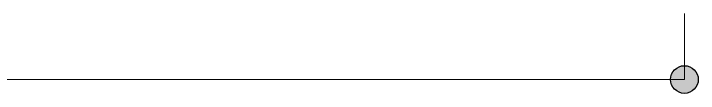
# Model space of a CAD drawing. Header units: millimetres. Extents: x 1706 to 249912, y -487248 to 27192.
# Drawn here: x 38549 to 43486, y -487248 to -486672 of the extents above; entities that cross this region are included whole.
import ezdxf

# ---------------------------------------------------------------- set-up
doc = ezdxf.new("R2010")
doc.units = ezdxf.units.MM
doc.layers.get('0').update_dxf_attribs({"color": 251})
doc.layers.add('A-ANNO-DIMS', color=251, linetype='Continuous', lineweight=5)
doc.layers.add('A-ANNO-DIMS-200', color=251, linetype='Continuous', lineweight=5)
doc.styles.add('Arial Narrow_2', font='ARIALN.TTF', dxfattribs={"width": 0.8, "height": 300})
doc.dimstyles.new('RSP_DIM_3_0mm_BOLD_ARIAL__Outer_Dims_', dxfattribs={"dimscale": 304.8, "dimtxt": 614.058584, "dimasz": 2.624672, "dimexe": 0, "dimexo": 0.0625, "dimgap": 0, "dimtad": 1, "dimdec": 0, "dimrnd": 5, "dimzin": 0, "dimdsep": 46, "dimtxsty": 'Arial Narrow_2', "dimblk1": 'DOTSMALL', "dimblk2": 'DOTSMALL', "dimsah": 1, "dimcen": 0.09, "dimazin": 0, "dimtfac": 1, "dimtdec": 4, "dimtix": 1, "dimtmove": 0, "dimatfit": 3, "dimfxl": 1.5625, "dimfxlon": 1, "dimtvp": 1, "dimtolj": 1, "dimtzin": 0, "dimarcsym": 2})

# ---------------------------------------------------------------- blocks, each defined once
blk = doc.blocks.new('DIMBLOCK216-2ND FLOOR PLAN_')
at = {"layer": 'A-ANNO-DIMS-200', "lineweight": 25, "transparency": 16777216}
h = blk.add_hatch(color=256, dxfattribs=at)
edge = h.paths.add_edge_path()
edge.add_arc((123549.9, -487148), 100, 0, 360)
h = blk.add_hatch(color=256, dxfattribs=at)
edge = h.paths.add_edge_path()
edge.add_arc((158021.4, -487148), 100, 0, 360)
at = {"layer": 'A-ANNO-DIMS-200', "transparency": 16777216}
for p, q in [((123549.9, -487148), (123549.9, -486671.7)), ((158021.4, -487148), (158021.4, -486671.7)), ((123549.9, -487148), (158021.4, -487148)), ((123549.9, -487148), (123549.9, -487148)), ((158021.4, -487148), (158021.4, -487148))]:
    blk.add_line(p, q, dxfattribs=at)
at = {"layer": 'A-ANNO-DIMS-200', "lineweight": 25, "transparency": 16777216}
for centre in [(123549.9, -487148), (158021.4, -487148)]:
    blk.add_circle(centre, 100, dxfattribs=at)
at = {"layer": 'A-ANNO-DIMS-200', "color": 0, "transparency": 16777216, "insert": (139835.3, -486372.5), "char_height": 600, "width": 2280.789, "attachment_point": 1, "line_spacing_factor": 0.974696, "style": 'Arial Narrow_2'}
blk.add_mtext('34470', dxfattribs=at)
blk = doc.blocks.new('_DotSmall')
at = {"color": 0, "linetype": 'ByBlock', "const_width": 0.5}
blk.add_lwpolyline([(-0.0625, 0, 1), (0.0625, 0, 1)], format="xyb", close=True, dxfattribs=at)
blk = doc.blocks.new('A$Cdfc9e3fe')
at = {"layer": 'A-ANNO-DIMS'}
dim = blk.add_linear_dim(base=(-81287.6, 51075.9), p1=(-58456.5, 58089.8), p2=(-81138.7, 50623.5), angle=18.2198, dimstyle='RSP_DIM_3_0mm_BOLD_ARIAL__Outer_Dims_', override={"dimpost": '<>', "dimfxl": 23879.465035}, dxfattribs=at)
dim.commit()
dim.dimension.update_dxf_attribs({"geometry": 'DIMBLOCK216-2ND FLOOR PLAN_', "text_midpoint": (-70042.3, 55100), "insert": (-225521.4, 463347.4)})

msp = doc.modelspace()

# ---------------------------------------------------------------- block references
msp.add_blockref('A$Cdfc9e3fe', (110885.701, -463347.417))

doc.saveas('drawing.dxf')
